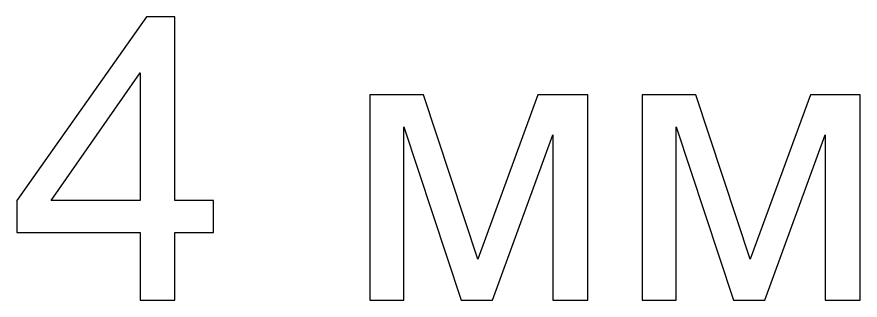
# Model space of a CAD drawing. Header units: millimetres. Extents: x -6423 to -1759, y 6 to 2012.
# Drawn here: x -1915.1 to -1758.5, y 1943 to 1995.7 of the extents above; entities that cross this region are included whole.
import ezdxf

# ---------------------------------------------------------------- set-up
doc = ezdxf.new("R2010")
doc.units = ezdxf.units.MM
doc.header["$MEASUREMENT"] = 0
doc.layers.add('layer 1', color=7, linetype='Continuous')

msp = doc.modelspace()

# ---------------------------------------------------------------- linework, layer by layer
at = {"layer": 'layer 1', "color": 177}
for points, knots in [([(-1892.2102, 1943.035), (-1892.2102, 1943.035), (-1892.2102, 1955.6126), (-1892.2102, 1955.6126), (-1892.2102, 1955.6126), (-1892.2102, 1955.6126), (-1915.0852, 1955.6126), (-1915.0852, 1955.6126), (-1915.0852, 1955.6126), (-1915.0852, 1955.6126), (-1915.0852, 1961.5704), (-1915.0852, 1961.5704), (-1915.0852, 1961.5704), (-1915.0852, 1961.5704), (-1891.0333, 1995.699), (-1891.0333, 1995.699), (-1891.0333, 1995.699), (-1891.0333, 1995.699), (-1885.7375, 1995.699), (-1885.7375, 1995.699), (-1885.7375, 1995.699), (-1885.7375, 1995.699), (-1885.7375, 1961.5704), (-1885.7375, 1961.5704), (-1885.7375, 1961.5704), (-1885.7375, 1961.5704), (-1878.6029, 1961.5704), (-1878.6029, 1961.5704), (-1878.6029, 1961.5704), (-1878.6029, 1961.5704), (-1878.6029, 1955.6126), (-1878.6029, 1955.6126), (-1878.6029, 1955.6126), (-1878.6029, 1955.6126), (-1885.7375, 1955.6126), (-1885.7375, 1955.6126), (-1885.7375, 1955.6126), (-1885.7375, 1955.6126), (-1885.7375, 1943.035), (-1885.7375, 1943.035), (-1885.7375, 1943.035), (-1885.7375, 1943.035), (-1892.2102, 1943.035), (-1892.2102, 1943.035)], [0, 0, 0, 0, 0.08333333, 0.08333333, 0.08333333, 0.08333333, 0.16666667, 0.16666667, 0.16666667, 0.16666667, 0.25, 0.25, 0.25, 0.25, 0.33333333, 0.33333333, 0.33333333, 0.33333333, 0.41666667, 0.41666667, 0.41666667, 0.41666667, 0.5, 0.5, 0.5, 0.5, 0.58333333, 0.58333333, 0.58333333, 0.58333333, 0.66666667, 0.66666667, 0.66666667, 0.66666667, 0.75, 0.75, 0.75, 0.75, 0.83333333, 0.83333333, 0.83333333, 0.83333333, 1, 1, 1, 1]), ([(-1892.2102, 1961.5704), (-1892.2102, 1961.5704), (-1892.2102, 1985.2667), (-1892.2102, 1985.2667), (-1892.2102, 1985.2667), (-1892.2102, 1985.2667), (-1908.7228, 1961.5704), (-1908.7228, 1961.5704), (-1908.7228, 1961.5704), (-1908.7228, 1961.5704), (-1892.2102, 1961.5704), (-1892.2102, 1961.5704)], [0, 0, 0, 0, 0.25, 0.25, 0.25, 0.25, 0.5, 0.5, 0.5, 0.5, 1, 1, 1, 1]), ([(-1849.5494, 1981.209), (-1849.5494, 1981.209), (-1839.5953, 1981.209), (-1839.5953, 1981.209), (-1839.5953, 1981.209), (-1839.5953, 1981.209), (-1829.5062, 1950.66), (-1829.5062, 1950.66), (-1829.5062, 1950.66), (-1829.5062, 1950.66), (-1818.3385, 1981.209), (-1818.3385, 1981.209), (-1818.3385, 1981.209), (-1818.3385, 1981.209), (-1809.0953, 1981.209), (-1809.0953, 1981.209), (-1809.0953, 1981.209), (-1809.0953, 1981.209), (-1809.0953, 1943.035), (-1809.0953, 1943.035), (-1809.0953, 1943.035), (-1809.0953, 1943.035), (-1815.568, 1943.035), (-1815.568, 1943.035), (-1815.568, 1943.035), (-1815.568, 1943.035), (-1815.568, 1973.7679), (-1815.568, 1973.7679), (-1815.568, 1973.7679), (-1815.568, 1973.7679), (-1826.8093, 1943.035), (-1826.8093, 1943.035), (-1826.8093, 1943.035), (-1826.8093, 1943.035), (-1832.5955, 1943.035), (-1832.5955, 1943.035), (-1832.5955, 1943.035), (-1832.5955, 1943.035), (-1843.2239, 1975.239), (-1843.2239, 1975.239), (-1843.2239, 1975.239), (-1843.2239, 1975.239), (-1843.2239, 1943.035), (-1843.2239, 1943.035), (-1843.2239, 1943.035), (-1843.2239, 1943.035), (-1849.5494, 1943.035), (-1849.5494, 1943.035), (-1849.5494, 1943.035), (-1849.5494, 1943.035), (-1849.5494, 1981.209), (-1849.5494, 1981.209)], [0, 0, 0, 0, 0.07142857, 0.07142857, 0.07142857, 0.07142857, 0.14285714, 0.14285714, 0.14285714, 0.14285714, 0.21428571, 0.21428571, 0.21428571, 0.21428571, 0.28571429, 0.28571429, 0.28571429, 0.28571429, 0.35714286, 0.35714286, 0.35714286, 0.35714286, 0.42857143, 0.42857143, 0.42857143, 0.42857143, 0.5, 0.5, 0.5, 0.5, 0.57142857, 0.57142857, 0.57142857, 0.57142857, 0.64285714, 0.64285714, 0.64285714, 0.64285714, 0.71428571, 0.71428571, 0.71428571, 0.71428571, 0.78571429, 0.78571429, 0.78571429, 0.78571429, 0.85714286, 0.85714286, 0.85714286, 0.85714286, 1, 1, 1, 1]), ([(-1798.9817, 1981.209), (-1798.9817, 1981.209), (-1789.0276, 1981.209), (-1789.0276, 1981.209), (-1789.0276, 1981.209), (-1789.0276, 1981.209), (-1778.9385, 1950.66), (-1778.9385, 1950.66), (-1778.9385, 1950.66), (-1778.9385, 1950.66), (-1767.7708, 1981.209), (-1767.7708, 1981.209), (-1767.7708, 1981.209), (-1767.7708, 1981.209), (-1758.5276, 1981.209), (-1758.5276, 1981.209), (-1758.5276, 1981.209), (-1758.5276, 1981.209), (-1758.5276, 1943.035), (-1758.5276, 1943.035), (-1758.5276, 1943.035), (-1758.5276, 1943.035), (-1765.0003, 1943.035), (-1765.0003, 1943.035), (-1765.0003, 1943.035), (-1765.0003, 1943.035), (-1765.0003, 1973.7679), (-1765.0003, 1973.7679), (-1765.0003, 1973.7679), (-1765.0003, 1973.7679), (-1776.2416, 1943.035), (-1776.2416, 1943.035), (-1776.2416, 1943.035), (-1776.2416, 1943.035), (-1782.0278, 1943.035), (-1782.0278, 1943.035), (-1782.0278, 1943.035), (-1782.0278, 1943.035), (-1792.6562, 1975.239), (-1792.6562, 1975.239), (-1792.6562, 1975.239), (-1792.6562, 1975.239), (-1792.6562, 1943.035), (-1792.6562, 1943.035), (-1792.6562, 1943.035), (-1792.6562, 1943.035), (-1798.9817, 1943.035), (-1798.9817, 1943.035), (-1798.9817, 1943.035), (-1798.9817, 1943.035), (-1798.9817, 1981.209), (-1798.9817, 1981.209)], [0, 0, 0, 0, 0.07142857, 0.07142857, 0.07142857, 0.07142857, 0.14285714, 0.14285714, 0.14285714, 0.14285714, 0.21428571, 0.21428571, 0.21428571, 0.21428571, 0.28571429, 0.28571429, 0.28571429, 0.28571429, 0.35714286, 0.35714286, 0.35714286, 0.35714286, 0.42857143, 0.42857143, 0.42857143, 0.42857143, 0.5, 0.5, 0.5, 0.5, 0.57142857, 0.57142857, 0.57142857, 0.57142857, 0.64285714, 0.64285714, 0.64285714, 0.64285714, 0.71428571, 0.71428571, 0.71428571, 0.71428571, 0.78571429, 0.78571429, 0.78571429, 0.78571429, 0.85714286, 0.85714286, 0.85714286, 0.85714286, 1, 1, 1, 1])]:
    msp.add_open_spline(points, degree=3, knots=knots, dxfattribs=at)
at = {"layer": 'layer 1', "color": 177, "lineweight": 9}
for points, knots in [([(-1892.2102, 1943.035), (-1892.2102, 1943.035), (-1892.2102, 1955.6126), (-1892.2102, 1955.6126), (-1892.2102, 1955.6126), (-1892.2102, 1955.6126), (-1915.0852, 1955.6126), (-1915.0852, 1955.6126), (-1915.0852, 1955.6126), (-1915.0852, 1955.6126), (-1915.0852, 1961.5704), (-1915.0852, 1961.5704), (-1915.0852, 1961.5704), (-1915.0852, 1961.5704), (-1891.0333, 1995.699), (-1891.0333, 1995.699), (-1891.0333, 1995.699), (-1891.0333, 1995.699), (-1885.7375, 1995.699), (-1885.7375, 1995.699), (-1885.7375, 1995.699), (-1885.7375, 1995.699), (-1885.7375, 1961.5704), (-1885.7375, 1961.5704), (-1885.7375, 1961.5704), (-1885.7375, 1961.5704), (-1878.6029, 1961.5704), (-1878.6029, 1961.5704), (-1878.6029, 1961.5704), (-1878.6029, 1961.5704), (-1878.6029, 1955.6126), (-1878.6029, 1955.6126), (-1878.6029, 1955.6126), (-1878.6029, 1955.6126), (-1885.7375, 1955.6126), (-1885.7375, 1955.6126), (-1885.7375, 1955.6126), (-1885.7375, 1955.6126), (-1885.7375, 1943.035), (-1885.7375, 1943.035), (-1885.7375, 1943.035), (-1885.7375, 1943.035), (-1892.2102, 1943.035), (-1892.2102, 1943.035)], [0, 0, 0, 0, 0.08333333, 0.08333333, 0.08333333, 0.08333333, 0.16666667, 0.16666667, 0.16666667, 0.16666667, 0.25, 0.25, 0.25, 0.25, 0.33333333, 0.33333333, 0.33333333, 0.33333333, 0.41666667, 0.41666667, 0.41666667, 0.41666667, 0.5, 0.5, 0.5, 0.5, 0.58333333, 0.58333333, 0.58333333, 0.58333333, 0.66666667, 0.66666667, 0.66666667, 0.66666667, 0.75, 0.75, 0.75, 0.75, 0.83333333, 0.83333333, 0.83333333, 0.83333333, 1, 1, 1, 1]), ([(-1892.2102, 1961.5704), (-1892.2102, 1961.5704), (-1892.2102, 1985.2667), (-1892.2102, 1985.2667), (-1892.2102, 1985.2667), (-1892.2102, 1985.2667), (-1908.7228, 1961.5704), (-1908.7228, 1961.5704), (-1908.7228, 1961.5704), (-1908.7228, 1961.5704), (-1892.2102, 1961.5704), (-1892.2102, 1961.5704)], [0, 0, 0, 0, 0.25, 0.25, 0.25, 0.25, 0.5, 0.5, 0.5, 0.5, 1, 1, 1, 1]), ([(-1849.5494, 1981.209), (-1849.5494, 1981.209), (-1839.5953, 1981.209), (-1839.5953, 1981.209), (-1839.5953, 1981.209), (-1839.5953, 1981.209), (-1829.5062, 1950.66), (-1829.5062, 1950.66), (-1829.5062, 1950.66), (-1829.5062, 1950.66), (-1818.3385, 1981.209), (-1818.3385, 1981.209), (-1818.3385, 1981.209), (-1818.3385, 1981.209), (-1809.0953, 1981.209), (-1809.0953, 1981.209), (-1809.0953, 1981.209), (-1809.0953, 1981.209), (-1809.0953, 1943.035), (-1809.0953, 1943.035), (-1809.0953, 1943.035), (-1809.0953, 1943.035), (-1815.568, 1943.035), (-1815.568, 1943.035), (-1815.568, 1943.035), (-1815.568, 1943.035), (-1815.568, 1973.7679), (-1815.568, 1973.7679), (-1815.568, 1973.7679), (-1815.568, 1973.7679), (-1826.8093, 1943.035), (-1826.8093, 1943.035), (-1826.8093, 1943.035), (-1826.8093, 1943.035), (-1832.5955, 1943.035), (-1832.5955, 1943.035), (-1832.5955, 1943.035), (-1832.5955, 1943.035), (-1843.2239, 1975.239), (-1843.2239, 1975.239), (-1843.2239, 1975.239), (-1843.2239, 1975.239), (-1843.2239, 1943.035), (-1843.2239, 1943.035), (-1843.2239, 1943.035), (-1843.2239, 1943.035), (-1849.5494, 1943.035), (-1849.5494, 1943.035), (-1849.5494, 1943.035), (-1849.5494, 1943.035), (-1849.5494, 1981.209), (-1849.5494, 1981.209)], [0, 0, 0, 0, 0.07142857, 0.07142857, 0.07142857, 0.07142857, 0.14285714, 0.14285714, 0.14285714, 0.14285714, 0.21428571, 0.21428571, 0.21428571, 0.21428571, 0.28571429, 0.28571429, 0.28571429, 0.28571429, 0.35714286, 0.35714286, 0.35714286, 0.35714286, 0.42857143, 0.42857143, 0.42857143, 0.42857143, 0.5, 0.5, 0.5, 0.5, 0.57142857, 0.57142857, 0.57142857, 0.57142857, 0.64285714, 0.64285714, 0.64285714, 0.64285714, 0.71428571, 0.71428571, 0.71428571, 0.71428571, 0.78571429, 0.78571429, 0.78571429, 0.78571429, 0.85714286, 0.85714286, 0.85714286, 0.85714286, 1, 1, 1, 1]), ([(-1798.9817, 1981.209), (-1798.9817, 1981.209), (-1789.0276, 1981.209), (-1789.0276, 1981.209), (-1789.0276, 1981.209), (-1789.0276, 1981.209), (-1778.9385, 1950.66), (-1778.9385, 1950.66), (-1778.9385, 1950.66), (-1778.9385, 1950.66), (-1767.7708, 1981.209), (-1767.7708, 1981.209), (-1767.7708, 1981.209), (-1767.7708, 1981.209), (-1758.5276, 1981.209), (-1758.5276, 1981.209), (-1758.5276, 1981.209), (-1758.5276, 1981.209), (-1758.5276, 1943.035), (-1758.5276, 1943.035), (-1758.5276, 1943.035), (-1758.5276, 1943.035), (-1765.0003, 1943.035), (-1765.0003, 1943.035), (-1765.0003, 1943.035), (-1765.0003, 1943.035), (-1765.0003, 1973.7679), (-1765.0003, 1973.7679), (-1765.0003, 1973.7679), (-1765.0003, 1973.7679), (-1776.2416, 1943.035), (-1776.2416, 1943.035), (-1776.2416, 1943.035), (-1776.2416, 1943.035), (-1782.0278, 1943.035), (-1782.0278, 1943.035), (-1782.0278, 1943.035), (-1782.0278, 1943.035), (-1792.6562, 1975.239), (-1792.6562, 1975.239), (-1792.6562, 1975.239), (-1792.6562, 1975.239), (-1792.6562, 1943.035), (-1792.6562, 1943.035), (-1792.6562, 1943.035), (-1792.6562, 1943.035), (-1798.9817, 1943.035), (-1798.9817, 1943.035), (-1798.9817, 1943.035), (-1798.9817, 1943.035), (-1798.9817, 1981.209), (-1798.9817, 1981.209)], [0, 0, 0, 0, 0.07142857, 0.07142857, 0.07142857, 0.07142857, 0.14285714, 0.14285714, 0.14285714, 0.14285714, 0.21428571, 0.21428571, 0.21428571, 0.21428571, 0.28571429, 0.28571429, 0.28571429, 0.28571429, 0.35714286, 0.35714286, 0.35714286, 0.35714286, 0.42857143, 0.42857143, 0.42857143, 0.42857143, 0.5, 0.5, 0.5, 0.5, 0.57142857, 0.57142857, 0.57142857, 0.57142857, 0.64285714, 0.64285714, 0.64285714, 0.64285714, 0.71428571, 0.71428571, 0.71428571, 0.71428571, 0.78571429, 0.78571429, 0.78571429, 0.78571429, 0.85714286, 0.85714286, 0.85714286, 0.85714286, 1, 1, 1, 1])]:
    msp.add_open_spline(points, degree=3, knots=knots, dxfattribs=at)

doc.saveas('drawing.dxf')
